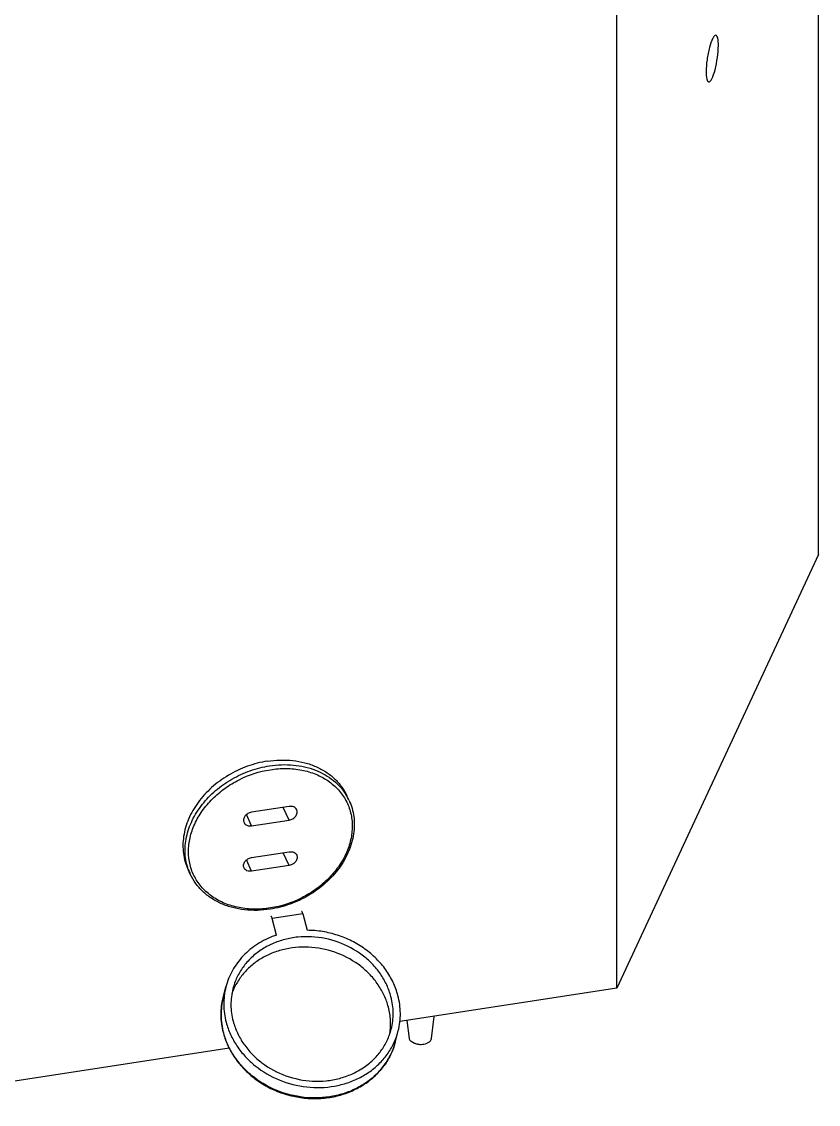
# Model space of a CAD drawing. Header units: millimetres. Extents: x 0 to 1189, y 0 to 841.
# Drawn here: x 242.8 to 386.1, y 222.5 to 417.4 of the extents above; entities that cross this region are included whole.
import ezdxf

# ---------------------------------------------------------------- set-up
doc = ezdxf.new("R2010")
doc.units = ezdxf.units.MM
doc.header["$LTSCALE"] = 65.395
doc.layers.get('0').update_dxf_attribs({"linetype": 'CONTINUOUS'})
doc.layers.add('AXIS', color=7, linetype='CONTINUOUS')
doc.layers.add('SURFACES', color=7, linetype='CONTINUOUS')

msp = doc.modelspace()

# ---------------------------------------------------------------- linework, layer by layer
at = {"color": 7, "linetype": 'Continuous'}
for p, q in [((290.89, 276.1), (284.13, 275.06)), ((284.13, 272.61), (290.89, 273.65)), ((284.13, 266.89), (290.89, 267.94)), ((290.89, 265.49), (284.13, 264.44)), ((288.64, 252.95), (287.86, 255.9)), ((293.37, 256.76), (294.14, 253.8))]:
    msp.add_line(p, q, dxfattribs=at)
at = {"color": 9, "linetype": 'Continuous'}
for p, q in [((290.89, 273.65), (289.83, 275.94)), ((284.13, 272.61), (283.19, 274.62)), ((290.89, 265.49), (289.83, 267.77)), ((284.13, 264.44), (283.19, 266.46)), ((293.37, 256.76), (287.86, 255.9))]:
    msp.add_line(p, q, dxfattribs=at)
for centre, radius, start, end in [((292.75, 273.04), 9.83, 30.2728, 30.5208), ((292.76, 273.05), 9.82, 24.8994, 30.2725), ((282, 268.05), 9.82, 199.5345, 204.8942), ((292, 238.79), 13.36, 194.7799, 195.2093), ((298.11, 236.88), 12.32, 342.0941, 342.6673), ((298.11, 236.87), 12.31, 342.6673, 345.7175)]:
    msp.add_arc(centre, radius, start, end, dxfattribs=at)
at = {"color": 7, "linetype": 'Continuous'}
msp.add_arc((293.69, 237.79), 15.98, 108.4369, 109.8572, dxfattribs=at)
at = {"color": 9, "linetype": 'Continuous'}
for points, knots in [([(272.75, 264.77), (272.59, 265.22), (272.33, 266.16), (272.08, 268.12), (272.31, 270.69), (273.38, 273.7), (275.18, 276.54), (277.61, 279.05), (280.55, 281.11), (283.85, 282.63), (286.2, 283.23), (287.38, 283.41)], [0, 0, 0, 0, 0.053933, 0.108552, 0.220967, 0.339454, 0.464491, 0.595216, 0.729744, 0.865571, 1, 1, 1, 1]), ([(287.51, 257.82), (286.56, 257.67), (284.67, 257.53), (281.9, 257.81), (279.33, 258.55), (277.07, 259.76), (275.2, 261.38), (273.81, 263.35), (272.96, 265.6), (272.68, 268.02), (272.98, 270.52), (273.84, 273.01), (275.22, 275.37), (277.06, 277.54), (279.29, 279.43), (282.68, 281.48), (285.56, 282.42), (287.51, 282.72)], [0, 0, 0, 0, 0.067145, 0.131874, 0.193788, 0.252885, 0.309622, 0.364893, 0.419894, 0.475875, 0.533884, 0.594572, 0.658131, 0.724318, 0.792539, 0.861953, 1, 1, 1, 1]), ([(287.38, 283.41), (288.79, 283.63), (291.6, 283.74), (294.98, 282.99), (297.35, 281.86), (298.9, 280.8), (300.21, 279.53), (300.92, 278.55), (301.22, 278.03)], [0, 0, 0, 0, 0.272748, 0.529879, 0.652376, 0.771011, 0.886529, 1, 1, 1, 1]), ([(287.51, 282.72), (288.46, 282.87), (290.35, 283.01), (293.12, 282.74), (295.69, 281.99), (297.95, 280.78), (299.81, 279.17), (301.2, 277.19), (302.06, 274.95), (302.33, 272.52), (302.04, 270.02), (301.18, 267.54), (299.8, 265.17), (297.96, 263), (295.72, 261.11), (292.34, 259.06), (289.46, 258.12), (287.51, 257.82)], [0, 0, 0, 0, 0.067145, 0.131874, 0.193788, 0.252885, 0.309622, 0.364893, 0.419894, 0.475875, 0.533884, 0.594572, 0.658131, 0.724318, 0.792539, 0.861953, 1, 1, 1, 1]), ([(279.08, 235.38), (278.81, 236.42), (278.51, 238.56), (278.77, 240.7), (279.03, 241.73)], [0, 0, 0, 0, 0.503644, 1, 1, 1, 1]), ([(309.83, 233.09), (309.59, 232.36), (308.98, 230.93), (307.67, 228.98), (306.01, 227.27), (304.04, 225.85), (301.82, 224.75), (299.4, 224), (296.86, 223.62), (293.38, 223.61), (289.09, 224.55), (285.25, 226.66), (282.7, 228.94), (281.11, 230.87), (279.88, 232.99), (279.32, 234.51), (279.11, 235.28)], [0, 0, 0, 0, 0.05787, 0.116338, 0.175772, 0.236418, 0.298386, 0.361641, 0.426016, 0.491237, 0.62242, 0.752377, 0.816182, 0.878764, 0.94002, 1, 1, 1, 1])]:
    msp.add_open_spline(points, degree=3, knots=knots, dxfattribs=at)
at = {"color": 7, "linetype": 'Continuous'}
for points, knots in [([(301.67, 277.18), (301.88, 276.72), (302.24, 275.77), (302.55, 274.27), (302.65, 272.71), (302.47, 270.58), (301.69, 267.9), (299.95, 264.9), (297.51, 262.23), (294.51, 260.03), (291.11, 258.42), (288.68, 257.79), (287.46, 257.61)], [0, 0, 0, 0, 0.054697, 0.10981, 0.165718, 0.22275, 0.340856, 0.465302, 0.595523, 0.729767, 0.86552, 1, 1, 1, 1]), ([(284.13, 275.06), (283.89, 275.02), (283.44, 274.85), (282.92, 274.4), (282.68, 273.88), (282.67, 273.47), (282.73, 273.29), (282.77, 273.2)], [0, 0, 0, 0, 0.271829, 0.537462, 0.779088, 0.891314, 1, 1, 1, 1]), ([(292.25, 275.51), (292.2, 275.62), (292.05, 275.82), (291.72, 276.03), (291.32, 276.13), (291.03, 276.12), (290.89, 276.1)], [0, 0, 0, 0, 0.228277, 0.468041, 0.725478, 1, 1, 1, 1]), ([(290.89, 273.65), (291.12, 273.69), (291.58, 273.85), (292.1, 274.31), (292.34, 274.83), (292.34, 275.23), (292.29, 275.42), (292.25, 275.51)], [0, 0, 0, 0, 0.271829, 0.537462, 0.779088, 0.891314, 1, 1, 1, 1]), ([(282.77, 273.2), (282.82, 273.09), (282.97, 272.89), (283.3, 272.68), (283.7, 272.58), (283.98, 272.58), (284.13, 272.61)], [0, 0, 0, 0, 0.228277, 0.468041, 0.725478, 1, 1, 1, 1]), ([(290.89, 267.94), (291.03, 267.96), (291.32, 267.97), (291.72, 267.87), (292.05, 267.66), (292.2, 267.45), (292.25, 267.34)], [0, 0, 0, 0, 0.274522, 0.531959, 0.771723, 1, 1, 1, 1]), ([(292.25, 267.34), (292.29, 267.26), (292.34, 267.07), (292.34, 266.66), (292.1, 266.15), (291.58, 265.69), (291.12, 265.52), (290.89, 265.49)], [0, 0, 0, 0, 0.108686, 0.220912, 0.462538, 0.728171, 1, 1, 1, 1]), ([(282.77, 265.03), (282.73, 265.12), (282.67, 265.31), (282.68, 265.72), (282.92, 266.23), (283.44, 266.69), (283.89, 266.86), (284.13, 266.89)], [0, 0, 0, 0, 0.108686, 0.220912, 0.462538, 0.728171, 1, 1, 1, 1]), ([(287.46, 257.61), (285.95, 257.37), (283.66, 257.3), (280.74, 257.83), (278.73, 258.53), (276.9, 259.5), (275.32, 260.74), (274.02, 262.22), (273.36, 263.34), (273.09, 263.92)], [0, 0, 0, 0, 0.271865, 0.402375, 0.528632, 0.650787, 0.769397, 0.88539, 1, 1, 1, 1]), ([(284.13, 264.44), (283.98, 264.42), (283.7, 264.41), (283.3, 264.51), (282.97, 264.72), (282.82, 264.93), (282.77, 265.03)], [0, 0, 0, 0, 0.274522, 0.531959, 0.771723, 1, 1, 1, 1]), ([(287.86, 255.9), (287.84, 255.96), (287.81, 256.07), (287.76, 256.2), (287.72, 256.28), (287.68, 256.32), (287.65, 256.34), (287.63, 256.34)], [0, 0, 0, 0, 0.380222, 0.681154, 0.795986, 0.885922, 1, 1, 1, 1]), ([(293.37, 256.76), (293.35, 256.82), (293.32, 256.93), (293.27, 257.06), (293.22, 257.13), (293.19, 257.18), (293.16, 257.2), (293.14, 257.2)], [0, 0, 0, 0, 0.380222, 0.681154, 0.795986, 0.885922, 1, 1, 1, 1]), ([(310.47, 242.05), (310.25, 242.87), (309.66, 244.48), (308.34, 246.73), (306.62, 248.75), (304.55, 250.5), (302.19, 251.93), (299.62, 252.98), (296.92, 253.64), (295.07, 253.8), (294.14, 253.8)], [0, 0, 0, 0, 0.117574, 0.237808, 0.360789, 0.486263, 0.613708, 0.742391, 0.87145, 1, 1, 1, 1]), ([(288.26, 252.82), (287.19, 252.43), (285.14, 251.43), (282.54, 249.3), (280.58, 246.65), (279.77, 244.63), (279.51, 243.6)], [0, 0, 0, 0, 0.259787, 0.511936, 0.757765, 1, 1, 1, 1]), ([(309.21, 241.86), (309.02, 242.58), (308.5, 244.01), (307.35, 246.01), (305.85, 247.83), (303.43, 249.95), (299.8, 251.9), (295.74, 252.71), (292.48, 252.64), (290.1, 252.21), (287.86, 251.44), (285.82, 250.33), (284.04, 248.92), (282.56, 247.24), (281.44, 245.35), (280.95, 243.98), (280.77, 243.28)], [0, 0, 0, 0, 0.060047, 0.121403, 0.184117, 0.248081, 0.378351, 0.509714, 0.574937, 0.639238, 0.702347, 0.764116, 0.824544, 0.883783, 0.94213, 1, 1, 1, 1]), ([(308.74, 239.99), (308.55, 240.7), (308.05, 242.09), (306.94, 244.04), (305.51, 245.82), (303.2, 247.91), (299.71, 249.88), (295.03, 250.96), (291.04, 250.72), (288.06, 249.84), (286.01, 248.87), (284.18, 247.6), (282.63, 246.06), (281.4, 244.3), (280.8, 243.01), (280.57, 242.34)], [0, 0, 0, 0, 0.059917, 0.121101, 0.183605, 0.247335, 0.377189, 0.508374, 0.637749, 0.701112, 0.763206, 0.823981, 0.883531, 0.942087, 1, 1, 1, 1]), ([(279.03, 241.73), (278.77, 240.69), (278.5, 238.5), (278.8, 236.33), (279.08, 235.27)], [0, 0, 0, 0, 0.496959, 1, 1, 1, 1]), ([(279.51, 243.6), (279.25, 242.57), (278.99, 240.42), (279.28, 238.28), (279.56, 237.24)], [0, 0, 0, 0, 0.496355, 1, 1, 1, 1]), ([(280.77, 243.28), (280.53, 242.33), (280.29, 240.36), (280.56, 238.39), (280.81, 237.44)], [0, 0, 0, 0, 0.496356, 1, 1, 1, 1]), ([(309.26, 236.02), (309.5, 236.97), (309.74, 238.94), (309.46, 240.9), (309.21, 241.86)], [0, 0, 0, 0, 0.496356, 1, 1, 1, 1]), ([(308.98, 235.12), (309.12, 235.92), (309.21, 237.57), (308.95, 239.2), (308.74, 239.99)], [0, 0, 0, 0, 0.496499, 1, 1, 1, 1]), ([(280.81, 237.44), (281.01, 236.72), (281.53, 235.28), (282.68, 233.29), (284.18, 231.47), (286.59, 229.34), (290.23, 227.4), (294.29, 226.58), (297.55, 226.66), (299.93, 227.09), (302.16, 227.86), (304.2, 228.97), (305.99, 230.38), (307.46, 232.06), (308.59, 233.95), (309.08, 235.32), (309.26, 236.02)], [0, 0, 0, 0, 0.060047, 0.121403, 0.184117, 0.248081, 0.378351, 0.509714, 0.574937, 0.639238, 0.702347, 0.764116, 0.824544, 0.883783, 0.94213, 1, 1, 1, 1]), ([(279.08, 235.27), (279.29, 234.48), (279.86, 232.91), (281.12, 230.73), (282.75, 228.75), (284.71, 227.02), (286.94, 225.6), (289.38, 224.51), (291.96, 223.8), (294.61, 223.47), (297.26, 223.54), (299.84, 224), (302.28, 224.86), (304.5, 226.07), (306.45, 227.62), (308.07, 229.47), (309.3, 231.55), (309.85, 233.07), (310.04, 233.84)], [0, 0, 0, 0, 0.060331, 0.121784, 0.184414, 0.248136, 0.312754, 0.377972, 0.443435, 0.508762, 0.573588, 0.637595, 0.700555, 0.762351, 0.822994, 0.882628, 0.941512, 1, 1, 1, 1])]:
    msp.add_open_spline(points, degree=3, knots=knots, dxfattribs=at)
at = {"layer": 'AXIS', "color": 7, "linetype": 'Continuous'}
for p, q in [((301.67, 277.18), (301.28, 278.02)), ((273.09, 263.92), (272.7, 264.76)), ((279.03, 241.73), (279.51, 243.6)), ((316.51, 234.35), (316.98, 238.31)), ((312.52, 234.35), (312.13, 237.56)), ((310.04, 233.84), (310.52, 235.7))]:
    msp.add_line(p, q, dxfattribs=at)
msp.add_arc((298.56, 238.75), 12.34, 336.8508, 345.7084, dxfattribs=at)
for points, knots in [([(367.66, 414.92), (367.56, 414.93), (367.3, 414.75), (366.9, 414.03), (366.42, 412.57), (366.04, 410.55), (365.91, 409.07), (365.91, 408.35)], [0, 0, 0, 0, 0.041763, 0.11613, 0.363934, 0.688881, 1, 1, 1, 1]), ([(368.11, 413.09), (368.11, 413.53), (368.08, 414.11), (367.9, 414.73), (367.74, 414.9), (367.66, 414.92)], [0, 0, 0, 0, 0.674913, 0.87755, 1, 1, 1, 1]), ([(366.36, 406.52), (366.45, 406.5), (366.71, 406.68), (367.12, 407.41), (367.6, 408.86), (367.98, 410.88), (368.11, 412.36), (368.11, 413.09)], [0, 0, 0, 0, 0.041763, 0.11613, 0.363934, 0.688881, 1, 1, 1, 1]), ([(365.91, 408.35), (365.91, 407.91), (365.94, 407.33), (366.11, 406.7), (366.28, 406.53), (366.36, 406.52)], [0, 0, 0, 0, 0.674913, 0.87755, 1, 1, 1, 1]), ([(286.99, 284.25), (285.76, 284.06), (283.32, 283.43), (279.91, 281.81), (276.9, 279.61), (274.45, 276.95), (272.71, 273.95), (271.92, 271.28), (271.74, 269.17), (271.83, 267.63), (272.14, 266.15), (272.5, 265.21), (272.7, 264.76)], [0, 0, 0, 0, 0.135184, 0.271719, 0.406674, 0.537376, 0.661909, 0.779579, 0.836182, 0.891537, 0.946001, 1, 1, 1, 1]), ([(286.99, 284.25), (288.5, 284.48), (290.78, 284.55), (293.7, 284.02), (295.7, 283.34), (297.51, 282.37), (299.08, 281.15), (300.36, 279.7), (301.01, 278.59), (301.28, 278.02)], [0, 0, 0, 0, 0.273773, 0.404828, 0.531278, 0.653244, 0.771292, 0.886425, 1, 1, 1, 1]), ([(310.52, 235.7), (310.78, 236.73), (311.04, 238.88), (310.74, 241.02), (310.47, 242.05)], [0, 0, 0, 0, 0.496354, 1, 1, 1, 1]), ([(279.56, 237.24), (279.76, 236.5), (280.29, 235.02), (281.45, 232.94), (282.96, 231.04), (285.38, 228.78), (289.05, 226.63), (294, 225.37), (298.25, 225.49), (301.46, 226.31), (303.7, 227.26), (305.71, 228.53), (307.46, 230.08), (308.89, 231.87), (309.61, 233.21), (309.91, 233.9)], [0, 0, 0, 0, 0.059792, 0.120817, 0.183131, 0.24665, 0.376115, 0.507087, 0.636566, 0.700097, 0.762422, 0.823462, 0.883265, 0.942011, 1, 1, 1, 1]), ([(313.99, 233.31), (313.8, 233.34), (313.22, 233.47), (312.57, 233.92), (312.52, 234.34)], [0, 0, 0, 0, 0.313104, 1, 1, 1, 1]), ([(313.99, 233.31), (314.28, 233.26), (315.17, 233.22), (316.43, 233.7), (316.51, 234.35)], [0, 0, 0, 0, 0.309503, 1, 1, 1, 1])]:
    msp.add_open_spline(points, degree=3, knots=knots, dxfattribs=at)
at = {"layer": 'SURFACES', "color": 7, "linetype": 'Continuous'}
for p, q in [((386.1, 321.47), (386.1, 602.35)), ((349.86, 243.4), (349.86, 524.27)), ((386.1, 321.47), (349.86, 243.4)), ((349.86, 243.4), (310.82, 237.36)), ((280.1, 232.6), (214.63, 222.48))]:
    msp.add_line(p, q, dxfattribs=at)

doc.saveas('drawing.dxf')
